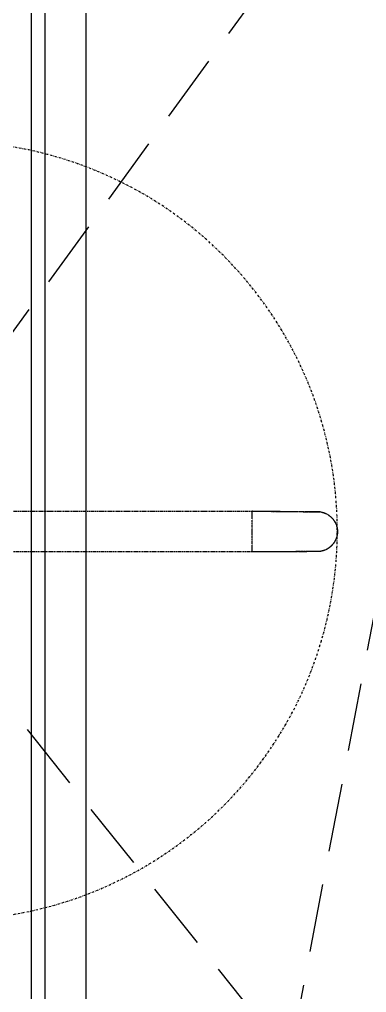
# Model space of a CAD drawing. Header units: millimetres. Extents: x -54028 to -48567, y 2760 to 5426.
# Drawn here: x -53840 to -53712.7, y 3998.8 to 4355.5 of the extents above; entities that cross this region are included whole.
import ezdxf

# ---------------------------------------------------------------- set-up
doc = ezdxf.new("R2010")
doc.units = ezdxf.units.MM
for name, pattern in [('( Hidden )', [0.375, 0.25, -0.125]), ('DASHDOT', [1, 0.5, -0.25, 0, -0.25]), ('DASHDOT2', [0.5, 0.25, -0.125, 0, -0.125])]:
    doc.linetypes.add(name, pattern=pattern)
doc.layers.add('Aks-profil aksesuar vs.', color=87, linetype='DASHDOT')
doc.layers.add('DOĞRAMA GÖRÜNÜŞ', color=165, linetype='Continuous', lineweight=0)

# ---------------------------------------------------------------- blocks, each defined once
blk = doc.blocks.new('hbshb kol')
at = {"layer": 'Aks-profil aksesuar vs.', "color": 251, "linetype": '( Hidden )', "ltscale": 0.5}
for p, q in [((141.74, -59.89), (141.5, -59.89)), ((150.23, -59.91), (152.46, -59.94))]:
    blk.add_line(p, q, dxfattribs=at)
at = {"layer": 'Aks-profil aksesuar vs.', "color": 251, "linetype": '( Hidden )', "ltscale": 0.09}
for p, q in [((172.27, -60.03), (173.14, -60.12)), ((173.13, -78.67), (172.27, -78.75))]:
    blk.add_line(p, q, dxfattribs=at)
at = {"layer": 'Aks-profil aksesuar vs.', "color": 251, "linetype": '( Hidden )', "ltscale": 2}
for points in [[(150.23, -78.87), (150.02, -78.87), (149.81, -78.88), (149.59, -78.88), (149.38, -78.88), (149.17, -78.88), (148.96, -78.88), (148.75, -78.88), (148.53, -78.88), (148.32, -78.88), (148.11, -78.88), (147.89, -78.88), (147.68, -78.89), (147.46, -78.89), (147.25, -78.89), (147.03, -78.89), (146.82, -78.89), (146.6, -78.89), (146.38, -78.89), (146.16, -78.89), (145.94, -78.89), (145.72, -78.89), (145.5, -78.89), (145.28, -78.89), (145.06, -78.89), (144.84, -78.89), (144.62, -78.89), (144.4, -78.89), (144.17, -78.89), (143.95, -78.89), (143.73, -78.89), (143.51, -78.89), (143.28, -78.89), (143.06, -78.89), (142.84, -78.89), (142.62, -78.89), (142.39, -78.89), (142.17, -78.89), (141.95, -78.89), (141.73, -78.89), (141.5, -78.89), (27.58, -78.89)], [(27.58, -59.89), (141.5, -59.89), (141.7, -59.89), (141.9, -59.89), (142.09, -59.89), (142.29, -59.89), (142.49, -59.89), (142.68, -59.89), (142.88, -59.89), (143.07, -59.89), (143.27, -59.89), (143.47, -59.89), (143.66, -59.89), (143.86, -59.89), (144.05, -59.89), (144.25, -59.89), (144.44, -59.9), (144.64, -59.9), (144.83, -59.9), (145.03, -59.9), (145.22, -59.9), (145.41, -59.9), (145.61, -59.9), (145.8, -59.9), (145.99, -59.9), (146.19, -59.9), (146.38, -59.9), (146.57, -59.9), (146.76, -59.9), (146.96, -59.9), (147.15, -59.9), (147.34, -59.9), (147.53, -59.9), (147.72, -59.9), (147.91, -59.9), (148.1, -59.9), (148.29, -59.9), (148.48, -59.9), (148.67, -59.9), (148.86, -59.91), (149.05, -59.91), (149.24, -59.91), (149.42, -59.91), (149.61, -59.91), (149.79, -59.91), (149.97, -59.91), (150.15, -59.91), (150.33, -59.91), (150.51, -59.92), (150.69, -59.92)]]:
    blk.add_lwpolyline(points, dxfattribs=at)
at = {"layer": 'Aks-profil aksesuar vs.', "color": 251, "linetype": '( Hidden )', "ltscale": 0.5}
for points in [[(173.35, -78.66), (173.22, -78.66), (173.08, -78.66), (172.95, -78.66), (172.82, -78.66), (172.69, -78.66), (172.55, -78.66), (172.42, -78.66), (172.29, -78.66), (172.16, -78.66), (172.02, -78.66), (171.89, -78.66), (171.76, -78.66), (171.63, -78.66), (171.5, -78.66), (171.36, -78.66), (171.23, -78.66), (171.1, -78.66), (170.97, -78.66), (170.83, -78.66), (170.7, -78.66), (170.57, -78.66), (170.44, -78.66), (170.3, -78.66), (170.17, -78.67), (170.04, -78.67), (169.91, -78.67), (169.77, -78.67), (169.64, -78.67), (169.51, -78.67), (169.38, -78.67), (169.24, -78.67), (169.11, -78.67), (168.98, -78.67), (168.84, -78.67), (168.7, -78.67), (168.56, -78.67), (168.41, -78.67), (168.26, -78.67), (168.1, -78.67), (167.94, -78.67), (167.77, -78.68), (167.59, -78.68), (167.41, -78.68), (167.23, -78.68), (167.04, -78.69), (166.84, -78.69), (166.63, -78.69), (166.42, -78.69), (166.21, -78.7), (165.99, -78.7), (165.76, -78.7), (165.53, -78.71), (165.29, -78.71), (165.05, -78.72), (164.8, -78.72), (164.55, -78.72), (164.29, -78.73), (164.03, -78.73), (163.76, -78.74), (163.49, -78.74), (163.21, -78.75), (162.93, -78.75), (162.64, -78.76), (162.35, -78.76), (162.06, -78.76), (161.76, -78.77), (161.45, -78.77), (161.15, -78.78), (160.83, -78.78), (160.52, -78.79), (160.2, -78.79), (159.87, -78.8), (159.55, -78.8), (159.22, -78.81), (158.88, -78.81), (158.54, -78.82), (158.2, -78.82), (157.86, -78.83), (157.51, -78.83), (157.16, -78.83), (156.81, -78.84), (156.45, -78.84), (156.09, -78.84), (155.73, -78.85), (155.36, -78.85), (155, -78.85), (154.63, -78.86), (154.25, -78.86), (153.88, -78.86), (153.5, -78.87), (153.12, -78.87), (152.74, -78.87), (152.36, -78.87), (151.97, -78.87), (151.59, -78.88), (151.2, -78.88), (150.81, -78.88), (150.42, -78.88), (150.02, -78.88), (149.63, -78.88), (149.23, -78.88), (148.83, -78.89), (148.43, -78.89), (148.03, -78.89), (147.63, -78.89), (147.23, -78.89), (146.82, -78.89), (146.42, -78.89), (146.01, -78.89), (145.6, -78.89), (145.2, -78.89), (144.79, -78.89), (144.38, -78.89), (143.97, -78.89), (143.56, -78.89), (143.15, -78.89), (142.74, -78.89), (142.32, -78.89), (141.91, -78.89), (141.5, -78.89), (141.5, -78.88), (141.5, -78.86), (141.5, -78.84), (141.5, -78.82), (141.5, -78.79), (141.5, -78.77), (141.5, -78.74), (141.5, -78.7), (141.5, -78.66), (141.5, -78.62), (141.5, -78.57), (141.5, -78.52), (141.5, -78.46), (141.5, -78.4), (141.5, -78.33), (141.5, -78.26), (141.5, -78.19), (141.5, -78.11), (141.5, -78.03), (141.5, -77.95), (141.5, -77.86), (141.5, -77.77), (141.5, -77.67), (141.5, -77.57), (141.5, -77.47), (141.5, -77.36), (141.5, -77.25), (141.5, -77.14), (141.5, -77.02), (141.5, -76.89), (141.5, -76.77), (141.5, -76.64), (141.5, -76.5), (141.5, -76.37), (141.5, -76.23), (141.5, -76.08), (141.5, -75.94), (141.5, -75.78), (141.5, -75.63), (141.5, -75.48), (141.5, -75.32), (141.5, -75.15), (141.5, -74.99), (141.5, -74.82), (141.5, -74.65), (141.5, -74.48), (141.5, -74.31), (141.5, -74.13), (141.5, -73.95), (141.5, -73.77), (141.5, -73.58), (141.5, -73.4), (141.5, -73.21), (141.5, -73.02), (141.5, -72.83), (141.5, -72.63), (141.5, -72.44), (141.5, -72.24), (141.5, -72.04), (141.5, -71.85), (141.5, -71.64), (141.5, -71.44), (141.5, -71.24), (141.5, -71.04), (141.5, -70.83), (141.5, -70.63), (141.5, -70.42), (141.5, -70.22), (141.5, -70.01), (141.5, -69.81), (141.5, -69.6), (141.5, -69.39), (141.5, -69.19), (141.5, -68.98), (141.5, -68.77), (141.5, -68.57), (141.5, -68.36), (141.5, -68.16), (141.5, -67.95), (141.5, -67.75), (141.5, -67.55), (141.5, -67.34), (141.5, -67.14), (141.5, -66.94), (141.5, -66.74), (141.5, -66.55), (141.5, -66.35), (141.5, -66.15), (141.5, -65.96), (141.5, -65.77), (141.5, -65.58), (141.5, -65.39), (141.5, -65.2), (141.5, -65.02), (141.5, -64.84), (141.5, -64.66), (141.5, -64.48), (141.5, -64.31), (141.5, -64.13), (141.5, -63.96), (141.5, -63.8), (141.5, -63.63), (141.5, -63.47), (141.5, -63.31), (141.5, -63.16), (141.5, -63), (141.5, -62.85), (141.5, -62.7), (141.5, -62.56), (141.5, -62.42), (141.5, -62.28), (141.5, -62.15), (141.5, -62.02), (141.5, -61.89), (141.5, -61.77), (141.5, -61.65), (141.5, -61.54), (141.5, -61.42), (141.5, -61.32), (141.5, -61.21), (141.5, -61.11), (141.5, -61.02), (141.5, -60.93), (141.5, -60.84), (141.5, -60.75), (141.5, -60.67), (141.5, -60.6), (141.5, -60.52), (141.5, -60.45), (141.5, -60.39), (141.5, -60.32), (141.5, -60.27), (141.5, -60.21), (141.5, -60.17), (141.5, -60.12), (141.5, -60.08), (141.5, -60.05), (141.5, -60.02), (141.5, -59.99), (141.5, -59.97), (141.5, -59.95), (141.5, -59.93), (141.5, -59.91), (141.5, -59.89), (141.91, -59.89), (142.32, -59.89), (142.74, -59.89), (143.15, -59.89), (143.56, -59.89), (143.97, -59.89), (144.38, -59.89), (144.79, -59.89), (145.2, -59.9), (145.6, -59.9), (146.01, -59.9), (146.42, -59.9), (146.82, -59.9), (147.23, -59.9), (147.63, -59.9), (148.03, -59.9), (148.43, -59.9), (148.83, -59.9), (149.23, -59.9), (149.63, -59.9), (150.02, -59.9), (150.42, -59.91), (150.81, -59.91), (151.2, -59.91), (151.59, -59.91), (151.98, -59.91), (152.36, -59.91), (152.74, -59.92), (153.12, -59.92), (153.5, -59.92), (153.88, -59.92), (154.25, -59.93), (154.63, -59.93), (155, -59.93), (155.36, -59.94), (155.73, -59.94), (156.09, -59.94), (156.45, -59.95), (156.81, -59.95), (157.16, -59.95), (157.51, -59.96), (157.86, -59.96), (158.2, -59.97), (158.54, -59.97), (158.88, -59.97), (159.22, -59.98), (159.55, -59.98), (159.87, -59.99), (160.2, -59.99), (160.52, -60), (160.83, -60), (161.15, -60.01), (161.45, -60.01), (161.76, -60.02), (162.06, -60.02), (162.35, -60.03), (162.65, -60.03), (162.93, -60.04), (163.21, -60.04), (163.49, -60.05), (163.76, -60.05), (164.03, -60.05), (164.29, -60.06), (164.55, -60.06), (164.81, -60.07), (165.05, -60.07), (165.3, -60.08), (165.53, -60.08), (165.77, -60.08), (165.99, -60.09), (166.21, -60.09), (166.43, -60.09), (166.64, -60.1), (166.84, -60.1), (167.04, -60.1), (167.23, -60.1), (167.42, -60.11), (167.6, -60.11), (167.77, -60.11), (167.94, -60.11), (168.1, -60.12), (168.26, -60.12), (168.41, -60.12), (168.56, -60.12), (168.7, -60.12), (168.84, -60.12), (168.98, -60.12), (169.11, -60.12), (169.25, -60.12), (169.38, -60.12), (169.51, -60.12), (169.65, -60.12), (169.78, -60.12), (169.91, -60.12), (170.04, -60.12), (170.18, -60.12), (170.31, -60.12), (170.44, -60.12), (170.57, -60.12), (170.71, -60.12), (170.84, -60.12), (170.97, -60.12), (171.1, -60.12), (171.24, -60.12), (171.37, -60.13), (171.5, -60.13), (171.63, -60.13), (171.76, -60.13), (171.9, -60.13), (172.03, -60.13), (172.16, -60.13), (172.29, -60.13), (172.43, -60.13), (172.56, -60.13), (172.69, -60.13), (172.82, -60.13), (172.96, -60.13), (173.09, -60.13), (173.22, -60.13), (173.35, -60.13), (171.98, -60.07)], [(152.05, -59.91), (152.36, -59.91), (152.67, -59.91), (152.97, -59.91), (153.28, -59.91), (153.58, -59.91), (153.88, -59.91), (154.18, -59.91), (154.48, -59.91), (154.77, -59.92), (155.07, -59.92), (155.36, -59.92), (155.64, -59.92), (155.93, -59.92), (156.21, -59.92), (156.49, -59.93), (156.77, -59.93), (157.05, -59.93), (157.32, -59.93), (157.6, -59.93), (157.87, -59.94), (158.13, -59.94), (158.4, -59.94), (158.66, -59.94), (158.92, -59.94), (159.18, -59.95), (159.44, -59.95), (159.69, -59.95), (159.94, -59.95), (160.19, -59.96), (160.43, -59.96), (160.67, -59.96), (160.91, -59.96), (161.15, -59.96), (161.38, -59.97), (161.61, -59.97), (161.84, -59.97), (162.07, -59.97), (162.29, -59.98), (162.5, -59.98), (162.72, -59.98), (162.93, -59.98), (163.14, -59.98), (163.35, -59.99), (163.55, -59.99), (163.75, -59.99), (163.94, -59.99), (164.14, -60), (164.33, -60), (164.51, -60), (164.69, -60), (164.87, -60), (165.05, -60), (165.22, -60.01), (165.39, -60.01), (165.55, -60.01), (165.71, -60.01), (165.87, -60.01), (166.02, -60.01), (166.17, -60.02), (166.31, -60.02), (166.45, -60.02), (166.59, -60.02), (166.72, -60.02), (166.85, -60.02), (166.98, -60.02), (167.1, -60.02), (167.22, -60.03), (167.34, -60.03), (167.45, -60.03), (167.56, -60.03), (167.67, -60.03), (167.78, -60.03), (167.88, -60.03), (167.99, -60.03), (168.09, -60.03), (168.19, -60.03), (168.3, -60.03), (168.4, -60.03), (168.51, -60.03), (168.61, -60.03), (168.72, -60.03), (168.82, -60.03), (168.93, -60.03), (169.03, -60.03), (169.14, -60.04), (169.24, -60.04), (169.35, -60.04), (169.46, -60.04), (169.56, -60.04), (169.67, -60.04), (169.78, -60.04), (169.88, -60.04), (169.99, -60.04), (170.09, -60.04), (170.2, -60.04), (170.31, -60.04), (170.41, -60.04), (170.52, -60.04), (170.62, -60.04), (170.73, -60.04), (170.83, -60.04), (170.94, -60.04), (171.04, -60.04), (171.15, -60.04), (171.25, -60.04), (171.36, -60.04), (171.46, -60.04), (171.56, -60.04), (171.67, -60.04), (171.77, -60.04), (171.87, -60.04), (171.98, -60.04)], [(171.98, -78.75), (171.89, -78.75), (171.81, -78.75), (171.73, -78.75), (171.64, -78.75), (171.56, -78.75), (171.48, -78.75), (171.39, -78.75), (171.31, -78.75), (171.23, -78.75), (171.14, -78.75), (171.06, -78.75), (170.97, -78.75), (170.89, -78.75), (170.81, -78.75), (170.72, -78.75), (170.64, -78.75), (170.55, -78.75), (170.47, -78.75), (170.38, -78.75), (170.3, -78.75), (170.21, -78.75), (170.13, -78.75), (170.04, -78.75), (169.96, -78.75), (169.87, -78.75), (169.79, -78.75), (169.7, -78.75), (169.62, -78.75), (169.53, -78.75), (169.45, -78.75), (169.36, -78.75), (169.28, -78.75), (169.19, -78.75), (169.11, -78.75), (169.02, -78.75), (168.94, -78.75), (168.86, -78.75), (168.77, -78.75), (168.69, -78.75), (168.6, -78.75), (168.52, -78.75), (168.44, -78.76), (168.35, -78.76), (168.27, -78.76), (168.19, -78.76), (168.11, -78.76), (168.02, -78.76), (167.94, -78.76), (167.85, -78.76), (167.77, -78.76), (167.68, -78.76), (167.6, -78.76), (167.51, -78.76), (167.42, -78.76), (167.33, -78.76), (167.24, -78.76), (167.14, -78.76), (167.05, -78.76), (166.95, -78.77), (166.85, -78.77), (166.75, -78.77), (166.64, -78.77), (166.54, -78.77), (166.43, -78.77), (166.31, -78.77), (166.2, -78.77), (166.08, -78.77), (165.96, -78.78), (165.83, -78.78), (165.71, -78.78), (165.58, -78.78), (165.45, -78.78), (165.32, -78.78), (165.18, -78.78), (165.05, -78.78), (164.91, -78.79), (164.77, -78.79), (164.62, -78.79), (164.47, -78.79), (164.33, -78.79), (164.18, -78.79), (164.02, -78.8), (163.87, -78.8), (163.71, -78.8), (163.55, -78.8), (163.39, -78.8), (163.22, -78.8), (163.05, -78.81), (162.89, -78.81), (162.71, -78.81), (162.54, -78.81), (162.37, -78.81), (162.19, -78.81), (162.01, -78.82), (161.83, -78.82), (161.64, -78.82), (161.46, -78.82), (161.27, -78.82), (161.08, -78.83), (160.89, -78.83), (160.7, -78.83), (160.5, -78.83), (160.3, -78.83), (160.1, -78.83), (159.9, -78.84), (159.7, -78.84), (159.5, -78.84), (159.29, -78.84), (159.08, -78.84), (158.87, -78.85), (158.66, -78.85), (158.45, -78.85), (158.23, -78.85), (158.02, -78.85), (157.8, -78.85), (157.58, -78.86), (157.36, -78.86), (157.14, -78.86), (156.91, -78.86), (156.69, -78.86), (156.46, -78.86), (156.23, -78.86), (156, -78.87), (155.77, -78.87), (155.54, -78.87), (155.31, -78.87), (155.07, -78.87), (154.83, -78.87), (154.6, -78.87), (154.36, -78.87), (154.12, -78.87), (153.88, -78.88), (153.64, -78.88), (153.39, -78.88), (153.15, -78.88), (152.9, -78.88)]]:
    blk.add_lwpolyline(points, dxfattribs=at)
at = {"layer": 'Aks-profil aksesuar vs.', "color": 251, "linetype": '( Hidden )', "ltscale": 0.09}
for points in [[(173.35, -60.16), (173.35, -60.13), (173.53, -60.17), (173.71, -60.21), (173.89, -60.25), (174.07, -60.3), (174.25, -60.34), (174.43, -60.39), (174.61, -60.44), (174.78, -60.49), (174.96, -60.55), (175.13, -60.61), (175.3, -60.68), (175.47, -60.75), (175.64, -60.82), (175.81, -60.9), (175.98, -60.98), (176.14, -61.06), (176.31, -61.15), (176.47, -61.23), (176.63, -61.33), (176.79, -61.42), (176.94, -61.52), (177.1, -61.62), (177.25, -61.72), (177.4, -61.83), (177.55, -61.94), (177.7, -62.05), (177.84, -62.17), (177.98, -62.28), (178.12, -62.4), (178.26, -62.53), (178.4, -62.65), (178.53, -62.78), (178.66, -62.91), (178.79, -63.04), (178.91, -63.18), (179.03, -63.32), (179.15, -63.46), (179.27, -63.6), (179.39, -63.75), (179.5, -63.89), (179.61, -64.04), (179.71, -64.19), (179.82, -64.34), (179.92, -64.5), (180.01, -64.66), (180.11, -64.82), (180.2, -64.98), (180.29, -65.14), (180.37, -65.3), (180.45, -65.47), (180.53, -65.64), (180.6, -65.81), (180.67, -65.98), (180.74, -66.15), (180.8, -66.32), (180.86, -66.5), (180.92, -66.67), (180.97, -66.85), (181.02, -67.03), (181.07, -67.2), (181.11, -67.38), (181.15, -67.56), (181.19, -67.75), (181.22, -67.93), (181.25, -68.11), (181.28, -68.29), (181.3, -68.48), (181.32, -68.66), (181.33, -68.84), (181.34, -69.03), (181.34, -69.21), (181.35, -69.4), (181.34, -69.58), (181.34, -69.77), (181.33, -69.95), (181.31, -70.13), (181.3, -70.32), (181.28, -70.5), (181.25, -70.68), (181.22, -70.87), (181.19, -71.05), (181.15, -71.23), (181.11, -71.41), (181.07, -71.59), (181.02, -71.77), (180.97, -71.94), (180.92, -72.12), (180.86, -72.3), (180.8, -72.47), (180.74, -72.64), (180.67, -72.82), (180.6, -72.99), (180.52, -73.16), (180.45, -73.32), (180.37, -73.49), (180.28, -73.65), (180.2, -73.82), (180.1, -73.98), (180.01, -74.14), (179.91, -74.29), (179.81, -74.45), (179.71, -74.6), (179.6, -74.75), (179.49, -74.9), (179.38, -75.05), (179.27, -75.19), (179.15, -75.33), (179.03, -75.47), (178.91, -75.61), (178.78, -75.75), (178.65, -75.88), (178.52, -76.01), (178.39, -76.14), (178.26, -76.26), (178.12, -76.39), (177.98, -76.51), (177.84, -76.62), (177.69, -76.74), (177.54, -76.85), (177.4, -76.96), (177.25, -77.07), (177.09, -77.17), (176.94, -77.27), (176.78, -77.37), (176.62, -77.46), (176.46, -77.56), (176.3, -77.64), (176.14, -77.73), (175.97, -77.81), (175.81, -77.89), (175.64, -77.97), (175.47, -78.04), (175.3, -78.11), (175.13, -78.18), (174.95, -78.24), (174.78, -78.3), (174.6, -78.35), (174.42, -78.4), (174.25, -78.45), (174.07, -78.49), (173.89, -78.53), (173.71, -78.58), (173.53, -78.62), (173.35, -78.66), (173.34, -78.63)], [(173.35, -60.14), (173.52, -60.18), (173.69, -60.22), (173.86, -60.26), (174.03, -60.3), (174.2, -60.35), (174.37, -60.39), (174.54, -60.44), (174.71, -60.49), (174.88, -60.54), (175.04, -60.59), (175.21, -60.65), (175.37, -60.71), (175.53, -60.77), (175.69, -60.84), (175.85, -60.91), (176.01, -60.98), (176.17, -61.06), (176.32, -61.14), (176.48, -61.23), (176.63, -61.32), (176.78, -61.41), (176.93, -61.5), (177.08, -61.59), (177.22, -61.69), (177.36, -61.79), (177.51, -61.9), (177.65, -62), (177.78, -62.11), (177.92, -62.22), (178.05, -62.33), (178.19, -62.45), (178.32, -62.56), (178.44, -62.68), (178.57, -62.8), (178.69, -62.93), (178.81, -63.05), (178.93, -63.18), (179.05, -63.31), (179.16, -63.45), (179.27, -63.58), (179.38, -63.72), (179.49, -63.86), (179.59, -64), (179.69, -64.14), (179.79, -64.29), (179.89, -64.43), (179.98, -64.58), (180.07, -64.73), (180.16, -64.88), (180.24, -65.03), (180.33, -65.19), (180.4, -65.34), (180.48, -65.5), (180.55, -65.66), (180.62, -65.82), (180.69, -65.98), (180.75, -66.15), (180.81, -66.31), (180.87, -66.48), (180.92, -66.64), (180.97, -66.81), (181.02, -66.98), (181.07, -67.15), (181.11, -67.32), (181.15, -67.49), (181.18, -67.66), (181.22, -67.83), (181.25, -68), (181.27, -68.17), (181.29, -68.35), (181.31, -68.52), (181.33, -68.7), (181.34, -68.87), (181.35, -69.05), (181.35, -69.22), (181.36, -69.39), (181.35, -69.57), (181.35, -69.74), (181.34, -69.92), (181.33, -70.09), (181.31, -70.27), (181.29, -70.44), (181.27, -70.62), (181.25, -70.79), (181.22, -70.96), (181.18, -71.13), (181.15, -71.3), (181.11, -71.47), (181.07, -71.64), (181.02, -71.81), (180.97, -71.98), (180.92, -72.15), (180.87, -72.32), (180.81, -72.48), (180.75, -72.64), (180.69, -72.81), (180.62, -72.97), (180.55, -73.13), (180.48, -73.29), (180.4, -73.45), (180.32, -73.6), (180.24, -73.76), (180.16, -73.91), (180.07, -74.06), (179.98, -74.21), (179.89, -74.36), (179.79, -74.51), (179.69, -74.65), (179.59, -74.79), (179.49, -74.93), (179.38, -75.07), (179.27, -75.21), (179.16, -75.35), (179.04, -75.48), (178.93, -75.61), (178.81, -75.74), (178.69, -75.86), (178.56, -75.99), (178.44, -76.11), (178.31, -76.23), (178.18, -76.35), (178.05, -76.46), (177.91, -76.57), (177.78, -76.68), (177.64, -76.79), (177.5, -76.9), (177.36, -77), (177.21, -77.1), (177.07, -77.2), (176.92, -77.29), (176.77, -77.38), (176.62, -77.47), (176.47, -77.56), (176.31, -77.64), (176.16, -77.72), (176, -77.8), (175.84, -77.88), (175.68, -77.95), (175.52, -78.02), (175.36, -78.09), (175.2, -78.15), (175.04, -78.21), (174.87, -78.27), (174.7, -78.32), (174.54, -78.37), (174.37, -78.42), (174.2, -78.46), (174.03, -78.5), (173.86, -78.54), (173.69, -78.58), (173.52, -78.61), (173.35, -78.65)], [(173.35, -78.66), (172.33, -78.7), (172.3, -78.71), (172.27, -78.71), (172.24, -78.71), (172.21, -78.72), (172.18, -78.72), (172.15, -78.72), (172.12, -78.73), (172.09, -78.73), (172.06, -78.73), (172.03, -78.74), (172, -78.74), (171.97, -78.74), (171.94, -78.74), (171.91, -78.74), (171.88, -78.74), (171.86, -78.74), (171.83, -78.74), (171.8, -78.74), (171.77, -78.74), (171.74, -78.73), (171.71, -78.73), (171.68, -78.73), (171.65, -78.72), (171.62, -78.72), (171.59, -78.71), (171.56, -78.7), (171.53, -78.7), (171.5, -78.69), (171.47, -78.68), (171.45, -78.68), (171.42, -78.67), (171.39, -78.66)]]:
    blk.add_lwpolyline(points, dxfattribs=at)
at = {"layer": 'Aks-profil aksesuar vs.', "color": 251, "linetype": 'DASHDOT2', "ltscale": 4}
blk.add_arc((-0.57, -68.98), 181.86, 270.2692, 90.3946, dxfattribs=at)

msp = doc.modelspace()

# ---------------------------------------------------------------- linework, layer by layer
msp.add_line((-53815.59, 3246.2), (-53815.59, 5190.2))
at = {"linetype": '( Hidden )', "ltscale": 100}
msp.add_lwpolyline([(-53895.19, 3166.6), (-53493.59, 5269.8), (-53096.99, 3166.6), (-53895.19, 4168.2), (-53096.99, 5269.8)], dxfattribs=at)
for points in [[(-53156.59, 3226.2), (-53835.59, 3226.2), (-53835.59, 5210.2), (-53156.59, 5210.2)], [(-53161.59, 3231.2), (-53830.59, 3231.2), (-53830.59, 5205.2), (-53161.59, 5205.2)]]:
    msp.add_lwpolyline(points, close=True)

# ---------------------------------------------------------------- block references
at = {"layer": 'DOĞRAMA GÖRÜNÜŞ', "xscale": 0.7844908131771426, "yscale": 0.7844908131771426, "zscale": 0.7844908131771426}
msp.add_blockref('hbshb kol', (-53865.65, 4222.21), dxfattribs=at)

doc.saveas('drawing.dxf')
